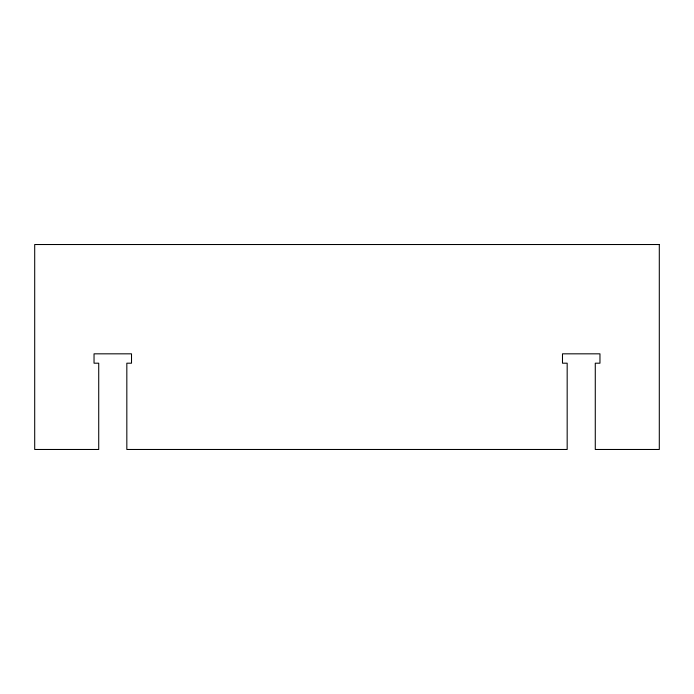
<?xml version="1.0" encoding="UTF-8"?>
<svg xmlns="http://www.w3.org/2000/svg" width="694" height="694" viewBox="0 0 694 694"><rect width="100%" height="100%" fill="white"/><g stroke="black" fill="none" stroke-linecap="round" stroke-linejoin="round"><path stroke-width="1.04" d="M659.3 244.522L34.7 244.522L34.7 449.478L98.722 449.478L98.722 363.196L94.037 363.196L94.037 353.827L131.513 353.827L131.513 363.196L126.828 363.196L126.828 449.478L567.172 449.478L567.172 363.196L562.487 363.196L562.487 353.827L599.963 353.827L599.963 363.196L595.279 363.196L595.279 449.478L659.3 449.478L659.3 244.522"/></g></svg>
